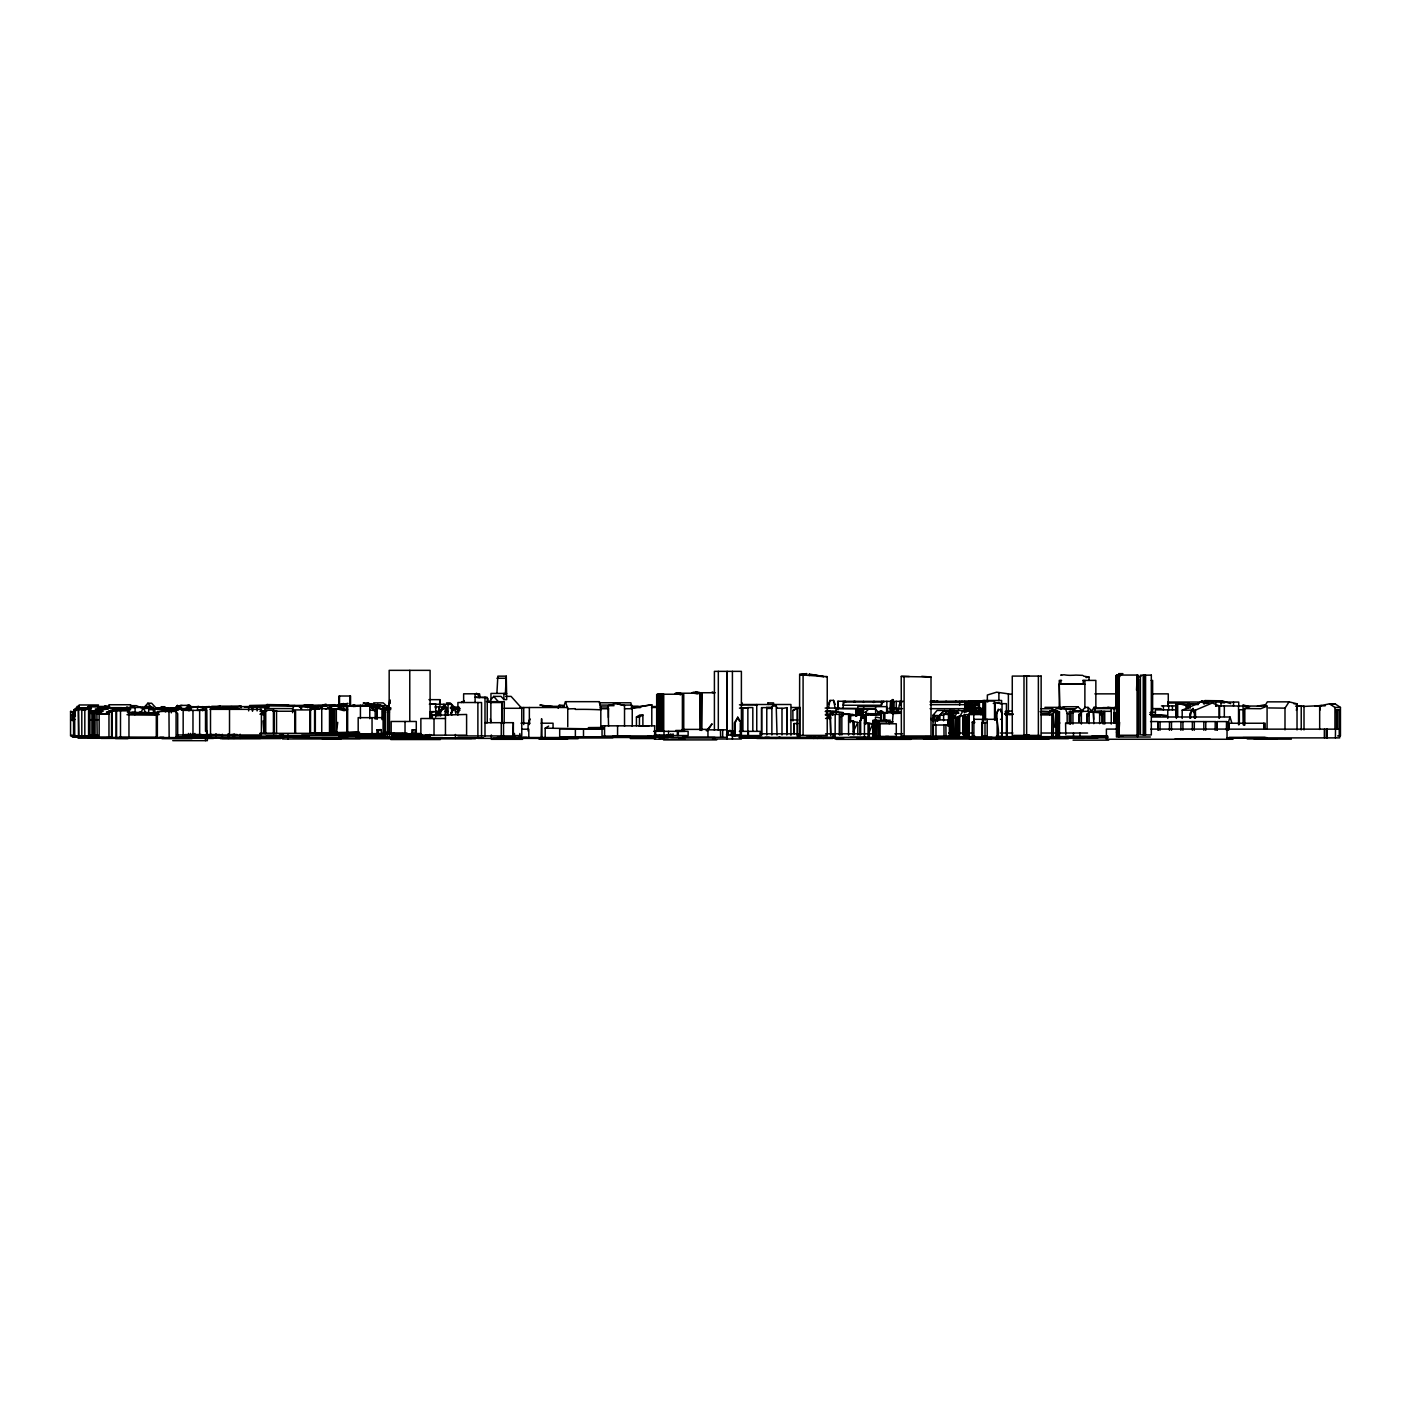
<?xml version="1.0" encoding="UTF-8"?>
<svg xmlns="http://www.w3.org/2000/svg" width="1411" height="1411" viewBox="0 0 1411 1411"><rect width="100%" height="100%" fill="white"/><g stroke="black" fill="none" stroke-linecap="round" stroke-linejoin="round"><path stroke-width="1.5" d="M206.694 731.251L206.535 706.629L205.512 707.07L205.512 731.251L207.082 731.251L207.082 734.955M967.911 737.283L967.911 714.671L967.893 737.283L967.911 716.841L964.136 716.241L965.812 716.665L965.812 737.283M1137.972 735.272L1137.972 675.058L1116.436 675.058L1116.436 737.001L1150.406 737.001M311.76 707.281L298.779 706.576C304.688 704.777 310.526 709.239 315.164 706.188L317.069 709.239M968.793 704.636L969.022 711.126M969.569 711.126L969.604 704.636M967.188 704.636L967.099 711.126L967.188 704.636L967.258 708.957M973.378 711.126L973.484 704.636L973.484 711.126M377.019 718.904L376.649 705.817L337.899 706.364M1093.701 719.345L1093.419 711.726L1101.303 711.338M608.406 717.529L608.564 708.745L606.995 706.999L600.557 706.946L600.292 708.745M968.193 711.126L968.316 704.636M971.632 711.126L971.773 704.636L971.773 711.126M981.104 712.731L981.104 708.41L979.693 708.128L978.652 708.128L978.564 712.273L978.634 701.532L973.678 701.373M439.632 703.824L439.826 699.662L428.926 699.662M1118.729 735.272L1119.611 722.379M1136.508 690.173L1137.266 675.058L1137.266 735.272M439.103 712.484L438.944 706.982L444.994 706.823L443.83 705.112M1054.652 727.141L1055.939 711.955L1041.318 711.197M865.084 724.39L865.701 718.181L862.862 715.553L860.657 718.181L860.657 734.743M1001.916 737.265L1002.004 713.878L1000.593 709.345C992.056 710.58 1001.105 730.404 997.665 736.277M388.801 708.022L389.736 699.662L390.159 703.454M337.74 722.326L336.347 733.173L336.347 709.292L333.754 709.292M148.402 713.402L147.044 712.343L133.234 713.172L139.795 713.19M446.634 712.502L447.181 708.428L444.871 705.165M1040.066 711.673L1048.602 711.673L1049.608 714.724L1049.996 710.844L1059.485 711.867L1059.485 738.006M1055.939 738.006L1055.939 710.932L1051.689 714.971L1041.053 714.883M528.966 724.443L529.83 718.693L528.102 724.443L528.102 731.004M1296.374 710.403L1297.026 706.082M894.08 713.119L894.08 702.343L892.334 699.591L892.105 713.49M893.375 699.591L891.258 702.343L891.258 712.872M1057.298 711.955L1054.917 711.955L1055.234 710.297L1051.742 708.745L1040.983 708.745M108.224 708.498L108.982 704.742L130.712 704.742L129.865 708.534M964.313 712.802L965.3 704.689M898.296 712.784L899.283 704.689M1150.547 721.585L1158.131 721.568L1158.131 730.298L1158.043 721.85L1180.954 721.585L1180.866 730.298M1203.83 730.298L1203.83 721.585L1180.954 721.585M1204.024 703.754L1204.994 700.579L1222.049 700.808L1230.762 703.648M1217.199 721.585L1217.199 730.298L1217.199 721.585L1226.635 721.585L1226.635 730.298M1215.136 730.298L1215.224 721.585L1203.83 721.585M1151.676 717L1230.022 717L1228.522 721.85L1228.522 730.298M1215.224 721.585L1217.111 721.85M1226.547 730.298L1226.635 721.585M830.585 714.407L827.04 714.407M94.731 712.449L95.366 710.721L93.32 710.721L92.562 712.449M563.571 706.788L565.494 701.673L599.41 701.673L600.821 709.063M141.241 712.308L139.001 712.449L141.241 712.308L143.269 707.352L122.634 707.828M777.038 735.008L776.209 706.029L772.54 706.029L771.87 707.634L771.87 734.99M828.38 708.569L830.003 700.438L833.531 700.367L835.259 704.371M998.318 709.151L996.342 713.878L996.342 719.998M844.572 701.267L843.196 705.253L881.434 705.253L882.81 701.267M249.553 705.5L266.802 705.112M496.937 692.695L497.854 676.151L506.267 676.151L506.708 699.609L503.903 699.591L501.046 696.381L493.674 696.381L490.04 700.808M505.35 694.388L506.267 676.151M828.328 704.371L830.003 700.438M353.808 706.541L354.531 704.865L352.044 706.452M868.717 733.261L872.809 723.79L864.449 723.032L872.809 723.79M894.08 702.343L892.281 700.703L891.54 702.343L891.54 712.872M161.154 709.151L152.829 708.498M1189.826 718.217L1189.826 713.807C1197.516 700.756 1188.732 714.548 1190.672 718.217M734.373 735.66L734.373 722.838L737.83 717.317L735.149 722.838L735.149 735.66M853.355 731.427L857.87 722.432L857.8 734.761M771.729 707.634L772.54 706.029M953.924 718.322L958.21 710.35L983.22 712.996M957.963 716.947L956.323 719.998L956.323 737.371M958.969 718.164L963.184 710.35M727.176 730.581L726.524 735.043L740.669 735.096M957.716 716.964L957.117 737.371M957.117 720.069L958.122 718.234L958.122 737.371M859.916 734.884L859.916 721.303L861.415 718.675M294.37 705.571L268.231 705.571L266.503 708.569L292.624 708.569L294.37 705.571L299.538 706.135L301.513 709.08L301.513 707.299M1264.468 706.646L1267.343 701.849L1289.072 701.849L1297.026 703.807L1297.026 729.893M1092.043 710.633L1094.054 707.299L1095.977 707.211M707.634 730.827L712.079 723.825L706.435 730.827M1284.998 729.875L1284.998 708.146L1289.072 701.849M73.566 736.859L73.566 711.92L77.252 706.276L78.893 706.276L74.712 711.92L74.712 736.859M175.017 709.116L177.451 705.447L179.409 707.899M264.527 708.093L266.908 704.565L288.708 704.953M390.177 708.146L387.39 712.308L389.507 712.026M971.685 710.262L969.957 712.837L973.96 712.837L971.156 710.209M859.916 721.303L861.892 718.411M969.674 710.58L969.11 711.391L984.719 711.409M211.103 708.622L216.765 708.904L209.445 706.611L186.111 707.475L198.986 706.505L197.611 706.682L197.487 710.368L206.517 710.262L206.517 735.378L183.165 735.378L183.165 710.368L199.656 710.368L199.656 735.378M444.994 706.823L443.883 708.41L443.883 704.23M78.893 706.276L74.712 711.92L75.4 716.082M315.358 709.063L318.022 705.676L326.505 706.258M829.121 718.887L829.121 716.523L830.074 716.576L830.867 735.202M130.447 707.387L128.683 709.592L130.447 709.574L130.447 707.387L135.103 707.387L135.103 713.913M933.253 719.628L933.765 714.918L932.794 715.518L937.08 710.438L959.039 710.544M134.874 714.724L136.796 712.379M436.546 715.712L436.546 711.426L439.544 711.532L444.095 705.817L445.206 705.817L445.206 714.142M440.655 716.065L440.655 711.409L445.206 705.817M829.121 716.523L830.426 714.918L825.4 715.112M105.931 708.604L107.889 708.604L109.67 706.452L88.152 706.452L86.3 708.657L87.517 708.675M892.369 722.432L893.269 712.555L881.064 712.784L881.064 720.298M939.938 719.575L939.938 715.306L943.377 711.179L958.933 713.119L954.912 712.961M946.957 711.179L943.606 715.201L939.938 715.306M174.294 709.116L177.38 705.429L179.109 707.881M881.064 712.784L901.453 711.955M143.657 707.987L147.838 703.225L151.63 703.225L157.468 709.574M884.856 712.608L884.856 720.298M937.645 721.25L937.645 717.088L944.47 710.438M933.571 721.286L933.571 717.123L934.964 715.553L938.174 715.518L936.781 717.088L936.781 721.25M964.948 710.738L984.896 710.58M932.759 721.215L933.253 715.553M1081.073 711.797L1085.041 707.405L1088.022 707.387L1092.802 711.779M1118.729 677.721L1119.981 676.398M1121.604 674.652L1122.874 673.647L1118.623 673.647M1137.548 677.721L1141.658 675.64M86.829 708.745L89.21 706.241L91.486 708.428M154.646 714.495L155.898 714.231A13.881 9.683 44.8 0 0 159.055 714.671M861.98 717.088L861.98 712.961L865.843 711.955L868.594 709.151L874.943 708.833L878.63 712.255L881.452 710.827L884.203 712.784M94.202 710.844L91.909 711.197L91.909 736.33L95.048 736.33L95.048 711.197L93.884 711.197L93.884 736.33M874.943 708.833L863.215 709.151L860.551 711.867L863.056 711.902L863.232 716.206M856.918 715.994L856.918 709.627L860.692 709.61L859.511 708.781L858.682 713.843M862.139 713.031L863.056 711.902M142.828 708.886L145.527 706.294L148.861 706.294M177.804 708.833L179.285 707.528L182.442 710.05L178.051 706.435L182.813 710.262L177.715 706.276L174.241 709.08M1028.954 676.081L1023.998 675.798L1023.998 735.413M1060.384 709.433L1063.541 706.735L1077.916 706.735L1082.995 711.567L1077.916 711.55M307.651 707.758L309.08 706.576M1073.065 710.738L1077.916 706.735M1054.07 710.491L1056.663 708.393L1073.877 708.957L1056.663 708.393M341.568 708.975L337.97 706.664L342.044 708.781M1198.115 703.313L1202.966 700.773L1206.07 703.666M152.3 709.274L162.106 707.493L165.669 711.902M850.145 722.626L850.145 714.336L844.483 713.649L840.039 716.788L840.039 735.113M197.611 707.475L198.739 706.682M859.511 708.781L858.082 709.61L858.082 713.843M436.546 711.426L440.655 711.867L439.544 711.532L444.095 708.41L442.701 706.4M1093.419 711.885L1088.569 711.885L1099.645 712.749L1101.303 711.673M1005.849 715.254L1007.225 714.425L1007.225 737.283M545.193 737.724L545.193 728.164L548.667 726.101M636.432 725.713L636.432 716.982L639.871 714.971L642.887 714.971L642.887 725.801M636.432 716.982L639.448 716.982L642.887 714.971M973.96 711.409L975.389 710.65M792.947 720.968L792.859 710.456L798.644 707.652M798.732 707.652L792.859 710.456M325.43 709.327L332.185 706.153L338.675 706.082M461.485 702.519L464.166 700.756M878.63 712.255L877.501 712.149L881.452 710.827M87.976 708.639L89.951 707.775L89.951 736.859L72.278 736.912M965.512 711.126L965.512 704.406L968.316 704.318M963.484 716.259L964.348 715.941L964.136 737.283M1199.085 703.013L1182.189 710.156L1182.189 718.481M1182.189 710.156L1195.434 710.156L1212.261 703.013L1219.598 706.011L1219.598 717.811M88.576 736.859L88.576 708.639L84.819 710.227L84.819 736.859L81.82 736.736L81.803 710.192L82.826 709.768L78.434 709.733L78.434 736.859M202.161 706.682L203.061 706.682M209.463 706.629L208.44 706.682M275.163 711.267L276.538 710.703L276.538 733.614L259.959 733.614M362.116 705.712L363.138 705.306L342.079 705.729L348.023 703.419L333.455 705.465M78.434 709.733L78.91 736.859M265.092 710.703L262.605 711.267L262.605 714.495L264.016 714.495L259.959 714.178L262.605 714.495M72.278 720.739L72.278 714.671L73.936 714.019M775.891 738.464L779.842 736.912M226.66 707.546L239.553 708.904L211.191 708.904L226.66 707.546L227.1 709.345M888.013 712.396L887.307 708.251L886.919 712.555L886.849 701.267M886.708 708.745L888.013 708.251M74.148 736.859L74.148 709.557L78.893 707.758L89.951 707.775M836.212 713.119L836.212 708.745L837.499 708.251L858.064 708.428M838.134 708.251L837.693 701.267L903.287 701.39M892.281 700.703L892.74 702.343M693.648 692.201L692.078 692.748L715.183 692.73M850.639 715.5L867.924 714.707L850.639 715.5L850.639 720.774L857.8 722.432M232.498 706.717L264.28 706.417L268.161 707.705M477.694 737.988L385.238 738.165L385.238 708.481L390.776 708.357M984.666 701.179L936.198 701.778L937.133 701.479M450.479 708.322L454.307 708.551M458.205 708.798L450.885 708.057L459.369 709.186M323.19 705.006L326.012 704.107M337.352 705.465L341.603 704.107L344.39 705.006L343.314 703.419M332.132 706.717L327.564 708.146L329.08 708.146M656.679 730.898L656.679 694.618L658.249 694.124L658.796 730.88M656.679 694.618L658.69 694.124M694.441 692.73L696.699 692.237M696.452 692.237L693.753 692.713L695.764 692.237M102.721 707.758L107.465 706.294M101.962 707.758L106.513 706.629L97.676 708.057L105.843 706.294L104.696 706.347M1046.01 738.306L1049.678 737.212M732.415 731.603L734.425 731.021M1101.815 713.948L1099.645 714.566L1103.155 713.948L1101.815 713.948L1101.815 722.256M105.843 706.276L98.47 708.057L98.47 706.682L90.886 706.682L90.886 710.862M608.564 726.312L608.07 705.694L616.625 703.489L624.526 705.641L624.526 726.312M699.15 692.237L697.581 692.66M661.741 694.124L660.172 694.547L660.419 730.933M660.419 694.565L662.429 694.141L662.429 730.898M661.724 731.021L661.724 694.6L663.734 694.177L663.734 730.986M315.852 707.599L316.964 707.299M697.14 692.254L695.129 692.66L696.276 692.625M316.434 706.893L314.512 707.387L320.808 705.765M950.555 738.024L950.555 713.649L952.866 713.296L952.866 738.024L952.566 729.804M950.555 713.649L952.866 713.296M179.62 705.659L182.16 705.465M315.429 709.169L319.327 708.692M695.835 692.625L697.845 692.237M678.197 693.648L679.767 693.277M453.354 707.387L452.314 707.616L456.317 707.37M450.391 707.634L453.037 707.37M317.263 709.222L319.327 708.745M677.456 693.648L679.026 693.312M677.933 693.648L679.502 693.312M897.484 712.502L897.484 708.375L890.87 708.481M897.484 708.375L890.165 708.657M993.273 703.454C997.224 701.32 1007.137 705.747 996.977 702.66M1244.379 725.148L1244.379 708.551L1249.546 706.893L1243.038 704.847L1243.267 724.813M658.355 730.88L658.355 694.547L660.366 694.212M287.103 705.535L311.584 705.288M365.625 703.824L368.871 703.154L367.072 703.154M1089.045 680.402L1089.01 677.051L1086.047 677.562M1319.938 710.139L1319.673 705.835L1329.55 703.824L1335.053 703.824L1340.45 707.44L1340.45 735.907L1337.663 735.907M1331.102 704.618L1335.053 703.824M457.905 735.942L513.357 735.942L513.357 722.679L512.828 735.942M631.758 708.146L651.794 704.777L651.794 725.748M241.087 707.881L241.087 706.153L232.18 707.881L232.18 706.664L222.762 707.017L232.18 706.664M212.814 707.546L219.957 706.153L241.087 706.153M676.733 693.63L678.762 693.33M88.84 711.797L96.477 711.761M369.506 704.918L377.495 704.847M932.971 701.408L938.527 701.479M786.809 707.634L786.809 735.008L786.95 707.634L781.994 708.534M154.487 708.869L162.106 707.493M948.897 713.384L957.169 711.885M948.474 725.748L948.474 713.472L958.051 712.643M107.201 708.851C104.82 708.093 97.782 712.626 97.412 708.975L95.331 708.975L95.966 710.615M168.597 708.904L178.474 707.846L182.001 710.121M172.883 708.833L178.474 707.846M368.641 704.812L376.755 704.953M803.6 675.093L799.737 674.811L806.686 673.558M952.866 713.384L952.919 738.024M660.613 694.194L659.043 694.459L659.043 730.88M334.548 732.944L329.504 732.803L329.504 709.08L331.109 708.816L331.109 732.803M157.362 737.565L157.362 711.726L164.24 710.633L176.075 710.633L176.075 737.565M176.075 710.633L157.362 711.726M329.504 709.08L331.902 708.816L331.991 732.944M1257.43 706.153L1264.397 704.847L1267.078 706.135L1267.078 729.222M984.084 714.001L980.645 714.671M1009.57 714.53L1012.922 714.089L1005.196 714.089M678.038 693.383L675.992 693.577L680.225 693.277L677.562 693.383M460.004 710.209L458.152 710.209L459.104 711.761L455.859 711.761L455.312 707.863L453.531 708.798M383.475 732.891L406.95 732.962M337.194 733.332L419.843 734.708L419.843 733.491L411.024 733.491M337.229 706.205L344.231 706.011L341.956 706.205M1082.784 675.375L1075.852 675.093A11.217 2.346 -1.5 0 1 1071.725 675.287L1070.314 675.34A11.217 2.346 -1.5 0 1 1064.159 674.775L1060.719 675.075L1061.601 675.287M168.985 710.35L179.673 709.274M1057.298 738.006L1057.668 711.338L1057.668 738.006M334.407 706.205L337.37 705.923M974.772 736.066L972.25 736.066L972.25 722.185L974.772 722.203M350.104 706.188L369.77 705.306L369.77 718.693M359.417 706.188L369.77 705.306M825.558 718.446L830.867 718.023M1073.595 711.885L1082.995 711.126M169.073 709.486L173.377 709.169M169.003 709.645L175.458 709.169M377.002 733.649L377.002 729.804L381.235 729.681L381.235 733.649L370.846 733.649M381.235 729.681L377.002 729.804M337.3 731.833L332.326 731.974L332.326 734.902L337.3 734.902L337.3 731.833L332.326 731.974M98.047 711.638L94.026 711.885L101.751 711.409M96.054 711.885L100.075 711.638L88.822 711.497M154.857 708.71L168.015 707.987L168.95 709.98M156.762 708.71L168.015 707.987M976.8 711.55L975.654 711.514M162.512 709.098L171.313 708.675L171.313 712.872M165.44 709.063L171.313 708.675M432.33 718.516L432.33 715.306L466.6 714.46L466.6 735.166L420.866 735.166L420.866 718.516L445.453 718.516M310.526 708.886L315.341 708.639L315.341 732.838L310.526 732.838L310.526 708.886L314.582 708.639L314.582 732.838M430.355 711.726L434.376 711.655L430.355 711.726L430.355 718.058M995.266 703.101L995.266 720.033M350.969 706.258L360.422 705.694L357.089 705.694M678.215 731.445L685.005 731.339M315.27 706.84L313.895 706.911L318.745 706.646M92.085 711.885L99.722 711.409M1060.014 683.894L1083.789 683.894M1319.673 705.835L1321.507 705.606L1314.787 705.906M1303.094 706.452L1321.507 705.606M459.915 708.692L452.42 708.975L458.646 708.692M892.369 713.613L900.553 713.26M359.611 732.203L315.888 734.196L315.888 732.979L358.465 732.08M315.888 734.196L332.943 733.508M877.501 712.149L878.63 712.114M1268.507 707.934L1284.998 708.146M1057.298 711.461L1054.917 710.227L1054.917 711.955M303.153 705.5L309.256 705.324M968.122 702.537L965.882 702.59L964.789 705.694L964.789 711.973M336.753 734.055L394.427 733.72M575.106 708.675L567.751 708.904L565.494 701.673M180.379 705.465L189.568 705.306L192.831 707.669M110.852 708.886L118.083 708.71M1301.595 706.029L1298.914 706.1M204.348 709.521L199.656 710.262M94.484 711.567L90.251 711.655L95.807 711.726M167.521 708.287L175.546 708.146M333.296 705.87L319.662 706.029M631.705 706.294L638.107 706.276L639.853 707.581M1197.251 704.318L1190.108 704.071L1198.292 704.565M1049.996 711.126L1055.939 711.073M1009.271 713.472L1007.666 713.49L1009.271 714.037L1006.114 711.25M853.778 734.655L853.778 721.621L852.861 721.621L853.249 734.672M969.392 704.636L978.652 704.618L968.422 704.336M106.16 708.128L107.889 708.604M450.726 707.387L459.492 707.317M867.694 713.701L868.77 713.684L866.495 713.56M439.544 711.426L440.655 711.409M857.782 709.962L855.736 709.751L855.736 716.135M339.469 706.523L341.215 706.505M975.424 711.814L975.424 707.599L978.652 707.581L979.798 707.881L979.693 711.814M976.871 701.461L975.495 701.461L975.848 705.712M608.07 705.694L614.05 705.676M547.874 706.364L560.414 706.329M979.798 707.881L975.424 707.599M970.68 712.767L975.548 712.749M1177.691 703.683L1188.591 705.147L1188.591 708.216L1186.157 708.481L1186.157 705.147L1177.691 703.683L1177.691 716.471M1116.807 707.493L1114.531 707.493L1116.048 707.652M1340.45 707.44L1334.947 707.458L1329.55 703.824M949.991 713.384L950.802 738.024M599.499 727.617L599.499 728.976L545.193 728.164M729.469 730.439L730.457 730.439M806.775 674.123L799.649 674.123L799.543 736.031M809.279 674.123L809.385 675.552M814.253 674.917L823.901 676.663L809.385 674.052M799.737 674.811L827.234 676.663L827.234 735.378L799.649 735.378M1122.874 735.854L1117.371 735.854L1117.371 674.917L1118.623 674.917M1118.729 675.463L1119.981 675.463M1115.784 675.763L1116.718 675.763M909.301 676.486L901.206 676.31L901.382 735.978M921.771 676.328L931.013 677.015L931.013 735.978L901.206 735.978M825.841 676.663L827.234 676.663M901.382 676.486L931.013 677.015M496.937 678.268L505.35 678.268M1137.548 678.991L1138.8 678.991L1138.8 735.272L1118.447 735.272L1118.729 675.128M1061.601 680.402L1059.255 680.402L1059.255 708.075M1082.784 680.402L1095.853 680.402L1095.853 708.569L1115.889 708.569M1151.182 680.437L1152.628 680.437L1152.628 712.872M1059.026 684.212L1084.883 684.212M675.781 693.224L700.438 693.224L700.438 730.334M506.708 693.436L490.957 693.436L490.957 699.944M675.781 693.436L674.687 693.63M681.143 693.418L680.049 693.559M694.547 693.365L696.558 693.648M701.778 730.422L701.778 693.665L701.32 730.422M662.429 694.141L659.731 694.547L659.731 730.898M682.183 694.071L683.753 694.477L683.753 730.88M1094.883 693.859L1117.265 693.859M1152.487 693.859L1168.273 693.859L1168.273 704.389M658.249 694.23L682.377 694.23L682.377 730.951M658.355 694.547L660.859 694.565L660.859 730.933L661.053 694.194L659.484 694.459L659.484 730.88M661.724 694.6L662.165 731.021M987.347 701.461L987.347 695.023L996.625 692.184L1011.599 694.318M505.649 696.381L511.082 696.381L521.77 708.287L521.77 735.59L513.428 735.59M513.357 722.679L484.996 722.697L487.254 722.714L487.254 697.51L475.101 697.157L479.511 697.863M481.486 697.51L487.254 697.51M930.219 701.408L984.508 701.32M486.513 701.602L504.327 701.69L504.15 723.155M979.111 708.322L979.111 701.532L977.188 701.461L977.188 705.641M461.485 702.008L463.637 702.008M490.04 701.884L487.924 701.884L490.04 701.69M844.572 701.972L882.81 701.972M936.198 701.778L984.666 701.902M489.987 702.537L502.316 702.537L502.175 723.402L502.316 701.69M930.308 702.378L961.05 702.378L961.985 701.302M373.633 702.89L383.192 702.89L390.741 709.662M446.529 702.907L450.144 702.907L454.342 706.964M742.098 702.907L742.556 704.812M767.796 702.89L773.563 702.89L773.563 704.495M1167.655 703.013L1189.191 703.013M1205.082 703.242L1208.751 703.242M1001.616 703.666L1006.413 703.666L1006.413 736.983L1001.616 736.983M430.126 703.895L435.699 703.895L435.699 717.088M1176.104 716.471L1176.104 704.036L1179.437 704.265L1176.068 704.071L1176.404 718.446M429.332 704.23L451.661 704.354L451.661 715.289M965.389 704.406L974.913 704.406L974.913 711.109M1293.975 703.807L1297.026 703.807M334.813 704.706L312.219 705.306M741.269 704.512L790.936 704.495L790.936 735.272M930.096 704.689L968.987 704.636M79.122 704.971L98.505 704.971M304.6 704.83L312.783 704.83M610.293 705.094L600.292 705.094L599.375 702.784L630.858 702.784L632.251 708.728L624.526 708.728M621.934 705.077L631.758 705.077M739.452 704.812L756.755 704.812L755.449 704.812M189.568 705.306L187.769 705.306L190.908 707.581M337.352 705.324L342.079 705.324M1186.157 705.147L1188.591 705.147M312.431 705.482L297.139 706.029L298.515 706.029M362.68 705.712L374.127 704.865M383.51 705.782L379.206 705.235L383.51 705.782L383.51 735.484M562.936 705.306L558.897 705.306L564.294 706.153M380.741 705.835L386.773 705.835L389.154 709.292M1321.507 705.835L1325.194 705.835M315.164 706.188L268.231 705.571M1161.447 705.906L1176.774 705.906M1186.104 705.906L1188.909 705.906M1215.541 705.906L1267.007 706.117L1260.711 708.71L1244.379 708.551M1295.598 706.17L1304.011 706.082L1304.011 729.893M177.715 706.276L179.567 706.276L184.559 710.192M211.721 706.311L220.275 706.311M543.217 706.4L548.226 706.4M161.154 706.717L164.646 706.717L164.946 709.61M337.899 706.664L346.753 706.664L346.753 733.173M651.794 706.541L657.438 706.541M202.161 707.07L210.504 707.07L210.504 734.955M269.272 706.911L260.435 707.705L256.555 706.417L255.832 707.387M631.317 706.964L640.065 706.964M105.067 707.299L107.889 708.11M1044.916 707.352L1064.194 707.352M105.613 708.163L115.49 708.146M177.398 707.528L179.285 707.528M520.077 707.511L567.751 707.511L567.751 726.7M631.987 707.458L640.665 707.458M651.494 707.458L655.833 707.458M747.707 707.581L752.821 707.581L752.821 730.792M791.571 707.493L800.337 707.493M1102.891 707.616L1116.701 707.616M101.363 714.142L101.363 707.669L121.487 707.669L130.447 709.574M212.779 707.881L224.561 707.881M382.258 707.899L390.829 707.899M450.744 707.863L455.312 707.863M99.37 708.057L98.47 706.682M319.027 708.057L322.572 708.057L320.509 705.853L320.914 708.057L320.914 705.676M450.479 708.075L459.369 708.04M521.77 708.287L504.15 708.287M739.452 708.128L742.909 708.128L742.909 730.951M776.879 708.181L781.994 708.181L781.994 735.008M825.17 708.075L839.069 708.022M890.059 712.308L890.059 708.146L892.069 708.551M1117.583 707.987L1094.777 707.987L1094.777 710.633L1094.054 707.299M164.681 708.322L177.874 708.322M183.183 708.516L185.264 708.516M385.238 708.481L389.365 708.604M441.996 708.41L444.095 708.41M458.981 708.551L453.531 708.463L450.726 713.543L454.465 708.463L455.859 713.543M978.017 708.534L984.508 708.534M152.423 708.675L162.071 708.675M184.894 708.798L186.922 708.798M309.997 708.692L334.407 708.692L334.407 733.35L259.906 733.35M451.167 708.604L459.704 708.604M600.557 706.946L600.821 708.745L608.564 708.745M836.212 708.745L858.17 708.745M898.296 708.657L902.546 708.657M930.096 708.675L964.313 708.675M1152.628 708.604L1161.2 708.604M152.758 709.01L173.923 708.886M331.991 708.922L334.548 708.922L334.583 734.902M383.545 709.01L390.265 709.01M863.056 709.063L860.481 709.063L860.551 716.171M170.854 709.345L187.31 709.345M210.08 709.345L261.405 709.345L261.405 734.99L177.204 734.99M863.215 709.151L868.594 709.151M74.148 709.557L78.91 709.557M1336.499 729.346L1336.499 709.68L1339.374 709.68L1339.374 735.907M292.624 709.909L311.496 709.909M855.736 709.751L856.301 716.135M861.839 709.786L859.246 709.786L859.246 714.019M1176.404 709.856L1155.397 709.856L1155.397 714.16M1241.945 709.751L1239.334 709.751L1239.334 724.601M184.982 710.05L186.852 710.05M197.487 710.262L206.517 710.262M74.536 710.456L76.053 710.456M127.696 710.421C127.995 707.934 95.419 713.031 110.27 712.255M273.417 710.703L276.538 710.703M954.912 710.509L949.515 710.491L950.45 710.491M985.037 710.65L975.442 710.703M261.106 710.915L265.797 710.915M825.876 711.021L830.585 711.021L830.585 735.202M1008.371 711.091L1012.428 711.091M74.712 735.925L70.55 735.925L70.55 711.426L74.712 711.938L73.566 711.92M91.909 711.197L95.048 711.197M103.126 711.356L97.183 711.991L101.416 711.991M164.011 711.426L176.075 711.426L177.698 713.701L177.698 737.565M259.906 711.25L266.802 711.267M272.782 711.25L295.569 711.25L295.569 733.35M445.206 711.479L447.975 711.479L446.581 711.267M825.188 711.479L838.028 711.444M1111.251 711.32L1069.203 711.356L1069.203 724.09M382.593 711.708L384.374 711.708L384.374 735.484L266.503 735.537M825.823 711.55L835.471 711.444M92.015 711.814L93.161 711.814L89.228 711.744M132.193 712.414L158.579 713.014M1150.3 712.396L1155.45 712.396M147.996 712.802L156.938 712.802M1117.583 712.82L1114.126 712.82L1114.161 723.349M1150.194 712.696L1151.341 712.696M154.893 713.966L154.893 709.645L148.702 709.645L148.702 713.014L153.464 713.014L153.411 709.645M860.551 713.049L856.83 713.049L860.763 713.313M972.179 713.014L984.702 712.837M1070.402 713.119L1072.96 713.119M88.822 713.331L101.416 713.331M132.369 713.014L148.702 713.014M865.843 713.684L881.663 713.754M1004.456 713.772L1012.745 713.772M1067.157 713.613L1070.385 713.613M99.158 714.195L108.788 713.966L97.183 713.737L99.158 713.966L99.158 737.565M152.917 713.948L141.753 713.631L152.917 714.195M984.596 713.895L968.74 713.895L968.74 736.983L974.913 736.983M1089.133 713.931L1086.858 713.931L1086.858 722.238M127.942 714.195L158.72 714.195M825.4 714.354L852.932 714.354M943.606 720.827L943.606 714.266L948.897 714.266M1081.373 714.213L1078.992 714.213L1078.992 722.273M1149.983 714.336L1167.056 715.659L1150.071 714.548L1160.124 715.871L1153.104 715.871M72.278 714.671L74.818 714.671M126.972 714.707L156.304 714.707L156.304 737.565M984.737 714.495L963.925 714.671L963.925 737.283L1038.761 737.283M1005.514 714.53L1013.027 714.425M127.942 714.425L156.304 714.707M856.442 714.777L861.574 714.707M871.098 715.077L876.266 714.989M432.33 715.306L439.756 715.306M881.064 715.077L866.248 715.077L866.248 723.032M965.618 716.665L967.893 716.841M383.316 717.652L358.182 717.652L358.182 733.967L383.316 733.967M860.657 718.181L865.701 718.181M1000.47 719.31L1001.916 719.31M74.906 719.575L70.638 719.963L74.148 720.016M89.775 719.716L98.294 719.716M790.583 719.98L797.868 719.98M931.26 719.822L947.91 719.98L947.91 726.224M874.802 720.368L890.359 720.21M875.861 720.368L872.756 720.368L872.721 738.941M850.639 720.774L848.575 720.774L853.249 721.779M887.978 720.792L885.561 720.227M893.163 721.85L875.155 721.85L875.155 736.419M1226.547 721.85L1228.522 721.85M890.994 722.361L888.577 721.85M987.206 722.555L981.739 722.555L981.739 735.978L987.206 735.978M520.959 723.208L530.077 723.208M541.083 723.208L553.059 723.208L553.059 727.353M1058.938 723.014L1059.908 723.014M1117.195 722.961L1065.587 722.961L1065.781 734.443M794.181 723.543L794.181 733.896L794.023 723.543L798.097 723.543M878.753 723.772L896.285 723.772L896.285 736.419L872.756 736.419M949.286 725.025L933.341 725.025L933.341 736.119M638.989 725.924L648.989 725.924M588.422 727.617L603.344 727.617M588.846 727.723L601.88 727.617M595.072 728.164L588.422 728.164L597.312 728.976M604.084 728.958L559.691 728.923L559.691 737.018L653.011 736.807M1116.013 729.099L1106.4 729.099L1106.4 739.258L1233.02 739.258M1150.882 729.099L1228.187 729.099M521.647 729.205L528.808 729.205L528.808 737.812M682.236 729.381L707.952 729.381L707.952 737.318M1339.674 729.152L1227.041 729.152L1227.041 739.258M705.959 729.84L727.141 729.84M675.746 730.457L684.035 730.457M727.088 731.004L732.415 731.004M653.61 731.321L688.127 731.339L688.127 735.554L653.61 735.519M735.396 731.357L731.215 731.357L731.215 735.572L760.194 735.572L760.194 731.357L739.346 731.357M1116.436 732.221L1118.764 732.221M315.888 732.979L333.931 733.173M335.589 733.173L347.653 733.173M948.668 733.032L972.638 733.032M1000.293 733.032L1012.886 733.032M1041.459 733.032L1087.546 733.032M421.201 733.791L389.171 733.791L389.171 670.348L430.09 670.348L430.09 718.481M760.3 733.808L798.785 733.808M825.558 733.808L873.409 733.808M894.874 733.808L902.617 733.808M184.823 734.584L201.42 734.496M207.223 734.549L219.957 734.549M230.928 734.514L237.26 734.514M339.786 734.567L380.564 734.567M380.988 734.461L383.281 734.461M340.298 734.955L378.377 734.955M414.358 734.902L417.779 734.902M419.226 734.919L422.506 734.919M425.416 734.955L429.932 734.955M430.355 734.937L431.643 734.937M666.662 734.902L671.424 734.902M279.413 735.149L283.646 735.149M301.689 735.184L329.698 735.184M397.99 735.025L399.93 735.025M656.679 735.166L670.631 735.272M1023.998 735.078L1029.413 735.06M70.638 735.307L74.906 735.307M89.158 735.307L98.294 735.307M395.045 735.307L398.378 735.307M191.473 735.837L197.275 735.837M208.193 735.837L240.505 735.837M274.845 735.713L283.928 735.713M341.109 735.784L375.996 735.784M76.176 735.907L88.964 735.995M240.558 736.136L274.563 736.136M282.006 736.119L309.256 736.119M338.922 736.048L341.727 736.048M392.099 735.889L418.485 735.889M949.286 736.119L932.988 736.119L932.988 719.98M1092.043 735.978L1107.6 735.978M75.4 736.401L89.969 736.295M183.765 736.454L185.599 736.454M189.903 736.189L194.859 736.189M195.741 736.207L209.445 736.207M339.786 736.33L341.515 736.33M375.785 736.348L386.138 736.348M612.392 736.383L630.276 736.383M647.526 736.383L651.864 736.383M740.81 736.295L742.362 736.295M996.342 736.277L1002.004 736.277M1065.587 736.348L1107.476 736.348M72.596 736.613L74.801 736.613M181.807 736.63L185.917 736.595M279.607 736.665L293.1 736.665M338.975 736.665L368.959 736.665M369.241 736.736L386.685 736.56M623.397 736.542L671.671 736.665M885.561 736.489L888.63 736.489M925.069 736.683L933.623 736.683M942.742 736.665L974.631 736.665M1000.293 736.665L1093.49 736.665M1099.645 736.754L1103.155 736.754M176.304 736.842L187.381 736.842M367.072 736.912L386.579 737.053M430.373 736.877L393.757 736.877L393.757 732.644M655.233 736.807L670.983 736.948M958.969 736.859L964.348 736.859M1069.203 736.824L1107.6 736.824M75.171 737.212L110.958 737.247M119.159 737.283L157.626 737.318M159.743 737.247L163.782 737.247M190.203 737.247L204.454 737.3M256.626 737.265L259.977 737.265M275.145 737.247L291.336 737.195M364.902 737.212L390.336 737.353M497.36 737.3L527.15 737.3M682.236 737.318L727.141 737.318M739.54 737.318L762.116 737.283M765.079 737.353L769.277 737.353M806.457 737.336L827.922 737.318M830.056 737.318L834.236 737.318M849.969 737.3L866.389 737.3M881.064 737.3L917.291 737.3M925.069 737.212L933.447 737.212M1064.988 737.089L1107.847 737.089M1229.228 737.336L1265.156 737.336M87.764 737.512L183.765 737.6M208.916 737.512L283.629 737.494M292.518 737.371L347.512 737.6M356.295 737.406L442.631 737.6M518.366 737.53L641.882 737.494M651.864 737.406L656.432 737.406M664.264 737.547L668.408 737.547M715.201 737.53L670.825 737.442L670.825 733.808M739.099 737.442L992.074 737.371M1242.932 737.618L1267.078 737.618M106.425 737.653L156.709 737.812M184.982 737.688L205.459 737.794M206.376 737.706L212.955 737.706M258.672 737.882L283.752 737.724M321.602 737.671L345.36 737.671M438.715 737.794L445.506 737.794M449.633 737.935L483.603 737.935M493.144 737.812L612.956 737.724M678.656 737.777L681.513 737.777M682.659 737.741L714.971 737.653M761.746 737.812L739.593 737.812L835.471 738.2M764.004 737.706L810.849 737.671M815.981 737.741L822.348 737.741M826.476 737.882L835.259 737.882M856.83 737.847L865.843 737.706M880.693 737.706L886.937 737.706M932.759 737.9L975.177 737.9M1088.481 737.847L1107.864 737.847M1227.041 737.882L1339.674 737.882L1339.586 729.152M78.046 738.2L147.238 737.988M192.637 737.953L248.953 737.953M256.802 737.953L283.241 738.059M519.601 738.006L561.56 738.112M634.086 738.024L655.427 738.024M659.854 738.076L663.981 738.076M864.678 738.041L865.737 738.041M880.446 738.006L913.376 738.165M948.474 738.024L973.96 738.024M1013.045 738.006L1059.908 738.006M1077.087 738.182L1097.599 738.182M1228.522 738.218L1231.644 738.218M1233.32 737.988L1248.206 737.988M101.098 738.394L168.95 738.235M206.306 738.447L213.52 738.447M260.559 738.429L222.321 738.429L222.321 734.249M321.391 738.412L360.175 738.482M471.627 738.447L429.72 738.447L429.72 734.461M477.729 738.394L492.457 738.394M520.906 738.394L540.078 738.394M713.507 738.235L715.148 738.235M756.772 738.464L832.949 738.464M881.011 738.429L890.941 738.429M943.606 738.341L1010.664 738.341M1036.609 738.306L1083.666 738.306M115.437 738.535L127.925 738.659M161.948 738.676L192.019 738.676M220.486 738.676L280.842 738.57M322.537 738.641L390.406 738.764M409.172 738.817L414.869 738.817M428.609 738.623L475.507 738.747M540.043 738.729L578.069 738.729M630.294 738.553L655.233 738.553M680.719 738.676L681.936 738.676M834.571 738.694L843.566 738.694M923.552 738.694L937.715 738.694M969.11 738.606L991.457 738.659M995.284 738.623L1068.444 738.659M1175.204 738.782L1209.844 738.782M340.968 738.958L282.517 738.941L282.517 734.849M538.826 738.958L567.663 738.958M712.555 738.994L741.392 739.011L741.392 671.354L714.407 671.354L714.407 730.281M1049.008 738.976L864.449 738.941L864.449 718.181L862.862 715.553M1247.218 738.923L1276.937 738.923M522.546 739.311L491.345 739.311L491.345 734.972M654.439 739.188L684.846 739.188M836.212 739.346L911.012 739.346M1254.326 739.135L1291.382 739.135M390.812 739.54L440.391 739.54M663.558 739.928L716.717 739.893M1073.065 740.14L1108.693 740.14M172.742 740.652L207.364 740.652L207.364 736.313M475.736 693.806L476.53 693.277L480.304 697.651L479.511 693.806L463.637 693.806L463.637 702.519M632.022 706.664L640.541 706.664M210.451 707.052L191.914 706.682M77.693 708.781L88.576 708.639M1005.532 714.336L1010.664 714.336L1004.914 713.296M974.613 722.838L972.25 722.185M969.939 705.147L969.939 701.373L975.848 701.532M1187.674 703.93L1191.678 704.212L1187.674 703.93L1187.674 708.075M624.526 705.641L616.113 703.489M1073.295 711.162L1080.967 711.179M173.2 708.445L177.098 708.445M980.275 711.179L984.12 711.197M378.73 705.377L379.876 705.324M342.079 705.729L345.677 705.747M963.078 710.58L977.188 710.668M81.803 710.192L84.819 710.227M196.799 706.893L195.124 706.682M140.253 707.299L142.952 707.317M974.913 704.618L969.604 704.354L969.392 711.126M385.238 712.925L383.333 712.89L386.12 709.945L383.333 709.945L383.333 737.212M651.794 704.777L631.317 707.74L638.954 707.37M1041.389 713.49L1049.608 713.596M1005.479 711.409L1009.094 711.461M253.116 707.193L264.245 707.334M127.378 712.22L134.521 712.326M840.039 716.788L843.214 715.871M369.77 709.98L375.185 710.65L369.77 706.717L377.196 707.722L377.196 718.904M383.404 732.186L389.348 732.309M1220.568 702.537L1224.572 702.925L1222.049 700.808M414.763 734.514L419.843 734.708M943.606 714.266L949.92 714.566M145.315 708.304L153.111 708.675M438.944 706.982L435.029 706.735L435.699 708.393M260.435 707.105L268.161 707.564M389.577 708.128L387.39 708.481L387.39 738.165M381.993 719.61L381.993 709.345L378.254 708.445L378.219 705.183L379.806 705.5M818.115 676.204L821.96 676.504M943.377 711.179L951.437 711.797M343.367 706.664L343.367 708.675L347.653 709.751L345.818 709.592A11.376 3.122 28.8 0 1 345.236 710.386L344.866 710.544A10.441 2.893 29.3 0 1 343.085 710.509M343.72 710.121L343.72 708.957L336.347 708.745M153.587 712.414L158.614 712.855M126.584 707.017L127.907 707.158M540.043 705.006L546.427 705.976M1055.34 711.726L1055.234 710.297M1007.101 713.825L1009.271 714.037M365.361 704.283L369.664 704.724M106.848 713.754L108.788 713.966M1110.58 707.634L1107.564 707.44L1109.011 707.634M380.423 705.324L363.191 703.066L375.908 704.794M160.113 708.287L165.722 709.045M266.908 704.565L267.914 704.706M549.39 706.435L542.053 705.518M1083.56 676.134L1089.01 677.051M844.483 713.649L848.575 714.336L848.575 735.078M364.796 705.835L369.77 705.87L375.185 710.65M107.165 709.151L97.976 710.386L97.412 708.975M967.452 710.438L969.11 710.738M1117.371 674.917L1120.034 675.181M171.86 709.257L177.574 710.297L169.62 709.257M932.142 700.967L934.805 701.479M962.373 711.162L966.517 711.973M701.778 693.665L699.768 693.348L700.226 730.387M367.971 705.835L377.196 707.722M91.08 711.038L94.537 711.744M108.012 709.063L101.363 707.669M979.111 701.532L978.264 705.641M1243.267 705.588L1246.689 706.329M698.304 693.648L696.276 693.295L697.845 693.648M541.701 705.465L540.219 705.077M74.66 712.379L72.596 711.885L72.596 720.121M853.778 721.621L852.72 721.321L854.237 721.621L854.237 734.655M987.876 701.902L984.278 700.844L994.543 700.844L994.543 719.98M377.196 708.146L378.254 708.445L377.813 704.248L379.4 708.41L379.4 705.482M890.059 708.146L890.553 701.267M712.361 692.29L713.931 692.783L711.902 692.29M819.297 736.877L823.407 738.464M809.685 736.877L813.794 738.464M813.565 736.859L817.674 738.464M70.55 711.426L71.802 711.938M1054.917 710.192L1059.485 711.867M342.75 706.135L341.744 705.712L352.38 705.923M141.506 707.952L136.356 705.659L130.747 705.659L133.957 707.44M1051.742 708.745L1056.204 711.073M174.523 707.846L177.962 710.05M376.649 705.817L381.993 709.345M341.603 704.107L343.208 705.324M200.239 707.034L201.297 707.916M339.381 706.664L342.044 708.975M125.42 708.304L126.584 709.345M171.313 710.685L169.937 709.433L173.377 710.685M147.838 703.225L152.265 708.057M493.674 696.381L498.912 702.325M1201.414 700.773L1204.112 703.948M99.705 711.991L96.865 711.162L97.183 737.565M737.83 717.317L741.181 722.838L741.181 735.66M353.032 704.865L354.02 706.611M386.773 705.835L388.748 709.292M557.38 706.646L558.245 708.234M933.447 721.585L930.854 718.428M737.671 717.335L739.417 721.003M92.932 710.844L93.091 736.33M166.128 707.987L166.868 711.003M1193 708.869L1195.329 713.807L1195.329 718.217M776.209 706.029L776.879 707.634M1192.401 708.886L1194.429 713.807L1194.429 718.217M833.531 700.367L835.259 708.569M1065.481 708.957L1067.157 713.119L1067.157 723.684M143.269 707.352L145.315 712.379M354.531 704.865L355.202 706.541M447.181 708.428L447.181 714.548M1093.419 711.726L1093.807 723.702M1204.994 700.579L1205.276 701.549M1230.022 717L1231.644 722.361M1001.916 713.878L1000.593 709.345M892.334 699.591L893.004 702.325M490.287 718.675L490.869 722.714L490.869 701.602M876.178 715.095L876.037 713.807L870.834 713.825L870.887 715.095M439.35 706.4L439.544 715.694M978.652 708.128L979.005 711.814M263.081 720.88L264.016 733.614L264.016 710.703M1336.499 709.68L1336.799 714.054M1088.022 707.387L1088.251 711.779M145.756 708.728L145.686 707.281L153.217 707.281L153.27 708.798M439.826 699.662L440.056 705.324M1059.255 684.212L1059.978 708.075M1001.881 724.566L1002.022 736.983L1002.022 703.666M1337.663 709.68L1337.663 729.346M1335.512 729.152L1335.406 737.882M1334.947 707.458L1334.947 729.346M1327.134 729.152L1327.134 737.882M1326.851 729.152L1326.851 737.882M1324.647 729.152L1324.647 737.882M1324.453 729.152L1324.453 737.882M1319.673 705.606L1319.673 729.469M1301.224 706.082L1301.224 729.893M1265.156 729.275L1265.156 723.243L1229.228 723.243L1229.228 729.275M1263.762 723.243L1263.762 729.275M1244.696 708.71L1244.696 725.236M1243.62 710.35L1243.62 724.672M1238.735 706.117L1238.735 702.061L1167.814 702.043L1167.814 706.1M1238.541 706.117L1238.541 724.848M1233.514 702.061L1233.514 706.117M1224.325 705.906L1224.325 716.523M1221.009 702.043L1221.009 706.117M1219.086 705.906L1219.086 718.481M1215.806 702.043L1215.806 706.117M1205.805 721.585L1205.717 730.298M1195.434 710.156L1195.434 718.128M1194.341 721.585L1194.253 730.298M1192.366 721.585L1192.366 730.298M1190.108 703.93L1190.108 708.216M1182.929 721.585L1182.929 730.298M1172.418 705.906L1172.418 710.103M1171.483 721.585L1171.483 730.298M1169.525 721.585L1169.437 730.298M1168.678 705.906L1168.678 710.103M1167.779 709.856L1167.779 718.446M1163.387 705.906L1163.387 710.103M1160.089 721.568L1160.001 730.298M1145.573 675.128L1145.573 734.937M1144.638 675.216L1144.638 734.831M1143.227 675.128L1143.227 734.937M1137.548 675.058L1137.548 737.001M1119.152 675.111L1119.152 735.272M1118.764 675.058L1118.729 737.001M1115.995 675.763L1115.995 708.375M1115.501 712.82L1115.501 723.349M1114.126 707.987L1114.126 723.349M1111.251 707.987L1111.251 724.072M1104.742 711.338L1104.742 724.072M1103.155 711.338L1103.155 724.072M1101.497 711.338L1101.497 715.589M1099.645 712.749L1099.645 723.684M1089.133 712.696L1089.133 723.649M1088.551 711.338L1088.551 715.589M1087.458 713.931L1087.458 722.238M1084.883 680.402L1084.883 708.075M1083.242 680.402L1083.242 684.212M1081.373 711.338L1081.373 724.072M1080.826 711.426L1080.826 715.659M1079.944 733.032L1079.944 736.665M1079.486 714.213L1079.486 722.273M1073.506 733.032L1073.471 736.665M1072.96 711.426L1072.96 724.125M1070.896 713.119L1070.896 723.702M1070.402 711.356L1070.402 724.09M1060.878 680.402L1060.878 684.212M1058.426 711.85L1058.426 738.006M1056.663 711.285L1056.663 738.006M1053.347 713.649L1053.347 738.006M1051.883 713.596L1051.689 738.006M1049.996 710.844L1049.996 711.955M1038.373 676.081L1038.373 735.413M1026.644 675.798L1026.644 735.413M1008.389 694.318L1008.389 712.872M1001.616 703.877L1001.616 700.473L982.85 700.473L982.85 719.804M998.9 692.607L998.9 700.703M997.136 737.265L997.136 719.31L973.89 719.31L973.89 737.265M987.206 719.31L987.206 737.265M985.548 700.844L985.548 719.98M985.001 722.555L985.001 735.978M984.278 700.473L984.278 719.98M984.031 708.534L984.031 712.749M983.202 719.31L983.202 723.296M982.409 719.31L982.409 737.265M981.756 701.32L981.756 702.237M980.821 701.32L980.821 702.413M979.428 701.32L979.516 712.061M976.412 707.863L976.412 712.044M975.371 701.532L975.371 705.059M973.766 713.895L973.766 722.291M969.022 714.671L969.022 737.283M968.457 701.373L968.422 711.126M968.316 714.671L968.316 737.283M967.717 704.636L967.717 711.126M966.464 704.636L966.464 711.126M966.27 716.841L966.27 737.283M965.018 716.418L965.018 737.283M964.736 701.373L964.736 704.847M964.789 716.418L964.789 737.283M963.484 734.796L963.378 716.012L958.969 716.012L958.969 737.371M962.849 716.012L962.849 734.778M959.709 716.012L959.709 734.796M959.656 701.373L959.656 705.112M956.923 737.371L956.923 716.964L956.517 737.371M955.829 737.371L955.829 717.017L955.141 737.371M953.924 713.384L953.924 738.024M953.36 733.032L953.448 736.665M951.473 713.649L951.473 738.024M949.374 713.472L949.374 738.024M946.622 701.32L946.622 702.237M945.899 725.025L946.005 736.119M945.687 701.32L945.687 702.413M943.941 725.025L944.03 736.119M939.038 715.536L939.038 719.61M937.133 701.179L937.133 702.237M935.969 725.025L935.969 736.119M935.246 719.98L935.246 725.025M934.964 715.553L934.964 719.628M904.116 677.015L904.116 735.978M901.717 701.355L901.717 702.396M900.341 701.355L900.341 705.288M900.006 701.267L900.006 704.759M896.779 708.375L896.779 712.502M896.302 701.267L896.179 712.996M893.198 701.267L893.004 713.066M890.87 701.267L890.764 712.308M889.212 721.956L889.212 723.772M887.307 708.251L887.307 712.396M886.708 713.119L886.549 706.629L857.782 706.629L857.782 710.738M886.231 720.28L886.231 721.85M883.745 701.267L883.745 702.378M883.533 712.802L883.533 720.298M881.434 701.267L881.434 705.253M880.746 715.077L880.746 718.023L875.473 717.053L875.473 721.444M880.076 723.772L880.076 736.419M878.753 721.956L878.753 736.419M878.153 721.956L878.153 736.419M876.725 720.28L876.531 736.419M875.596 706.629L875.596 712.59M874.414 701.39L874.414 702.396M873.815 720.368L873.815 736.419M873.48 701.39L873.48 702.519M869.299 723.402L869.299 738.941M868.047 723.42L868.047 738.941M865.843 711.955L865.701 724.39M863.638 706.629L863.638 710.738M863.497 701.355L863.497 702.396M861.045 709.063L861.045 713.402M859.81 709.786L859.81 714.019M857.482 709.627L857.482 713.86M854.96 701.267L854.96 702.361M854.025 701.267L854.025 702.202M845.506 701.267L845.506 702.378M843.196 701.267L843.196 708.428M841.856 715.412L841.856 734.99M839.351 714.354L839.28 734.743M838.134 701.267L838.205 709.733M835.189 714.354L835.136 737.442M833.883 733.808L833.883 737.442M832.984 711.444L832.984 715.165M832.896 733.808L832.896 737.442M832.331 711.55L832.331 714.971M830.074 716.576L830.074 718.887M829.509 716.594L829.509 718.887M803.088 674.811L803.088 735.378M797.568 708.375L797.568 736.031M768.254 702.89L768.254 704.495M766.773 734.99L766.773 707.634L761.534 707.634L761.534 734.99M761.675 707.634L761.675 734.99M756.755 704.495L756.755 730.863M748.43 731.198L748.43 735.66L733.773 735.66L733.773 731.198M747.865 707.581L747.848 735.66M740.299 722.838L740.299 735.66M733.085 731.357L733.085 735.572M732.415 671.354L732.415 739.011M728.376 731.004L728.376 735.06M722.679 729.84L722.679 737.318M720.439 729.84L720.651 737.318M718.322 671.354L718.322 730.281M678.303 731.339L678.303 735.554M677.368 731.339L677.368 735.554M673.012 733.808L673.012 737.442M668.532 731.339L668.567 735.554M663.999 731.321L663.999 735.519M659.501 735.184L659.501 739.188M657.12 694.618L657.12 730.898M655.656 731.321L655.656 735.519M639.448 716.982L639.448 725.713M632.251 708.163L632.251 726.312M617.595 725.836L617.559 736.101M604.561 725.836L604.561 736.101M600.821 708.745L600.821 728.623M583.501 728.958L583.501 737.018M575.371 728.923L575.371 737.018M542.018 737.565L541.595 718.693L541.154 737.565M529.354 707.511L529.354 724.566M523.728 707.511L523.728 724.566M519.848 733.508L519.848 737.812M514.468 733.508L514.468 737.812M514.239 733.508L514.239 737.812M503.903 693.436L503.903 699.591M503.533 722.714L503.533 735.942M501.734 702.537L501.734 723.402M501.275 722.697L501.275 735.942M488.012 698.551L488.012 702.219M484.996 697.157L484.996 735.942M481.557 735.942L481.557 702.519L457.905 702.519L457.905 715.06M477.888 702.519L477.888 735.942M475.101 693.806L475.101 702.519M455.418 734.461L455.418 738.447M448.045 704.354L448.045 715.289M445.453 714.46L445.453 735.166M437.974 711.867L437.974 716.047M434.024 718.516L434.024 735.166M431.643 711.638L431.643 717.987M429.932 711.885L429.932 718.181M416.28 733.614L416.28 721.48L391.164 721.48L391.164 733.614M415.134 733.614L415.134 729.752L411.889 729.752L411.889 733.614M412.876 729.752L412.876 733.614M409.772 670.348L409.772 720.668M405.028 721.48L405.028 733.614M402.223 733.491L402.223 734.708M391.641 733.191L391.641 737.494M389.507 709.486L389.507 737.6M383.951 711.708L383.951 735.484M378.518 729.681L378.518 733.649M376.772 707.793L376.772 718.71M375.185 707.687L375.185 719.134M372.045 717.652L372.045 733.967M360.422 705.306L360.422 718.499M350.545 704.6L350.545 696.011L338.975 696.011L338.975 704.706M349.999 696.011L349.999 704.706M347.653 705.694L347.653 735.501M339.504 696.011L339.504 704.6M333.754 708.922L333.754 733.173M332.802 708.922L332.802 732.944M330.297 709.08L330.297 732.803M321.743 708.692L321.743 733.35M318.022 705.676L318.022 709.063M309.997 709.909L309.997 733.35M294.74 711.25L294.74 733.35M292.624 708.569L292.624 712.714M287.985 734.814L287.985 738.941M274.069 733.614L274.069 710.262L265.092 710.262L265.092 733.614M273.417 710.262L273.417 733.614M265.744 710.262L265.744 733.614M264.968 712.467L264.968 707.387L244.456 706.982L251.881 707.387M257.102 706.717L257.102 710.915M252.728 706.717L252.728 710.915M252.287 706.717L252.287 710.915M248.653 706.717L248.653 710.915M240.152 734.196L240.152 738.429M234.473 734.073L234.261 738.429M233.274 734.196L233.274 738.429M229.517 709.345L229.517 734.99M228.811 734.126L228.811 738.429M228.053 734.161L228.053 738.429M226.73 706.982L226.73 707.881M219.957 706.153L219.957 707.881M215.989 733.702L215.989 737.953M210.662 733.755L210.662 737.953M205.406 736.313L205.406 740.652M203.819 706.682L203.819 710.262M202.69 706.682L202.69 710.774M194.859 733.438L194.859 737.688M192.972 710.368L192.972 735.378M191.085 706.682L191.085 710.368M190.556 733.438L190.556 737.688M189.621 706.646L189.621 710.756M188.439 706.646L188.439 710.756M188.51 733.438L188.51 737.688M168.95 708.675L169.144 737.565M164.646 706.717L164.646 709.61M128.965 737.565L128.965 710.827L108.964 710.827L108.964 737.565M120.499 710.827L120.499 737.565M116.566 710.827L116.566 737.565M116.072 710.827L116.072 737.565M112.051 710.827L112.051 737.565M111.557 710.827L111.557 737.565M105.772 706.611L105.772 708.445M548.667 705.888A68.504 1.693 8.7 0 1 552.601 706.505M342.961 710.386A64.994 17.726 29 0 1 336.188 708.587M575.353 709.416A271.794 183.077 15.9 0 1 600.98 709.839M966.764 704.636L966.711 711.126L966.764 704.636M972.99 704.636L972.885 711.126L972.99 704.636M228.388 734.126L228.3 738.429L228.3 734.09M970.345 704.636L970.186 711.126L970.345 704.636M955.847 701.232L955.159 702.413L955.847 701.232M971.615 701.373L972.267 702.237L971.615 701.373M678.885 694.106L680.455 694.635L678.885 694.106M1151.323 675.128L1140.405 675.216L1140.405 734.831L1151.323 734.937L1151.323 675.128M1041.142 676.081L1012.269 676.081L1012.269 735.413L1041.142 735.413L1041.142 676.081M680.913 694.106L682.483 694.494L680.913 694.106M771.729 707.299L766.632 707.299L766.773 708.445L771.87 708.445L771.729 707.299M747.707 707.899L742.75 707.899L747.707 707.899M799.861 708.375L797.25 708.375L797.25 736.031L799.861 736.031L799.861 708.375M124.239 708.569L112.298 708.569L124.239 708.569M1007.101 713.26L1005.426 711.726L1007.101 713.26M654.669 725.836L602.038 725.836L602.038 736.101L654.669 736.101L654.669 725.836M843.319 712.661L834.571 712.044L843.319 712.661M727.176 739.011L727.176 671.354L727.088 739.011"/></g></svg>
